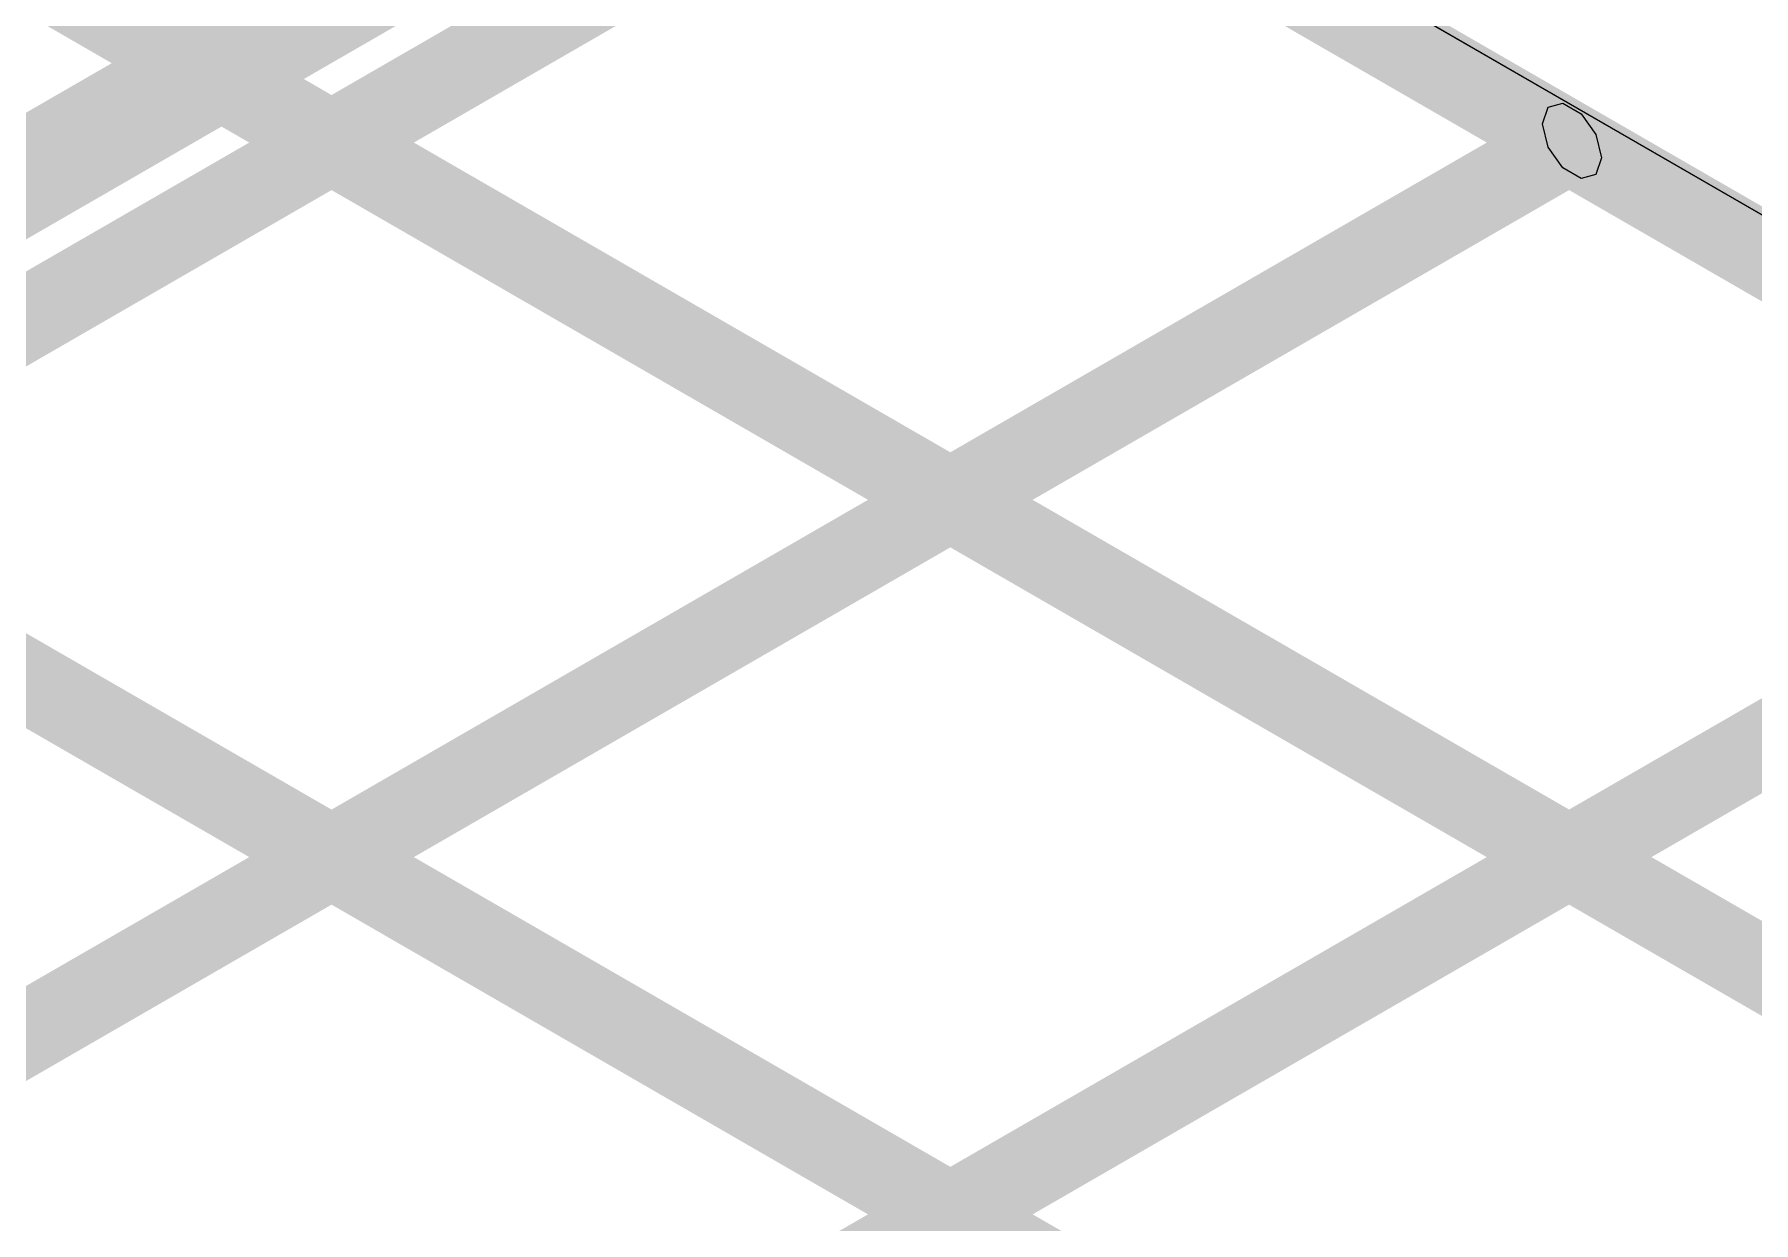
# Model space of a CAD drawing. Header units: metres. Extents: x 349122 to 349453, y 9281252 to 9281971.
# Drawn here: x 349268.2283 to 349268.7096, y 9281654.0872 to 9281654.4198 of the extents above; entities that cross this region are included whole.
import ezdxf

# ---------------------------------------------------------------- set-up
doc = ezdxf.new("R2010")
doc.units = ezdxf.units.M
doc.header["$LTSCALE"] = 0.25
doc.layers.add('ISO-3D', color=7, linetype='CONTINUOUS', lineweight=13)
doc.layers.add('ISO-3D-ARISTAS', color=250, linetype='CONTINUOUS', lineweight=13)

msp = doc.modelspace()

# ---------------------------------------------------------------- linework, layer by layer
at = {"layer": 'ISO-3D', "true_color": 0x603d28}
for points in [[(349268.27793, 9281654.41843), (349268.27636, 9281654.42312), (349268.19533, 9281654.46612), (349268.19375, 9281654.47081)], [(349268.59985, 9281654.41352), (349268.60143, 9281654.40883), (349268.51725, 9281654.46121), (349268.51882, 9281654.45652)], [(349268.26144, 9281654.4089), (349268.26301, 9281654.40421), (349268.17883, 9281654.4566), (349268.18041, 9281654.45191)], [(349268.60143, 9281654.40883), (349268.60555, 9281654.40775), (349268.51882, 9281654.45652), (349268.52295, 9281654.45544)], [(349268.26301, 9281654.40421), (349268.26714, 9281654.40313), (349268.18041, 9281654.45191), (349268.18453, 9281654.45083)], [(349268.69738, 9281654.38004), (349268.69326, 9281654.38112), (349268.61477, 9281654.42773), (349268.61065, 9281654.42881)], [(349268.69896, 9281654.37535), (349268.69738, 9281654.38004), (349268.61635, 9281654.42304), (349268.61477, 9281654.42773)], [(349268.35896, 9281654.37542), (349268.35484, 9281654.3765), (349268.27636, 9281654.42312), (349268.27223, 9281654.4242)], [(349268.36054, 9281654.37074), (349268.35896, 9281654.37542), (349268.27793, 9281654.41843), (349268.27636, 9281654.42312)], [(349268.68246, 9281654.36583), (349268.68403, 9281654.36114), (349268.59985, 9281654.41352), (349268.60143, 9281654.40883)], [(349268.34404, 9281654.36121), (349268.34562, 9281654.35652), (349268.26144, 9281654.4089), (349268.26301, 9281654.40421)], [(349268.68403, 9281654.36114), (349268.68816, 9281654.36006), (349268.60143, 9281654.40883), (349268.60555, 9281654.40775)], [(349268.34562, 9281654.35652), (349268.34974, 9281654.35544), (349268.26301, 9281654.40421), (349268.26714, 9281654.40313)], [(349268.77999, 9281654.33235), (349268.77586, 9281654.33343), (349268.69738, 9281654.38004), (349268.69326, 9281654.38112)], [(349268.78156, 9281654.32766), (349268.77999, 9281654.33235), (349268.69896, 9281654.37535), (349268.69738, 9281654.38004)], [(349268.44157, 9281654.32773), (349268.43745, 9281654.32881), (349268.35896, 9281654.37542), (349268.35484, 9281654.3765)], [(349268.44315, 9281654.32304), (349268.44157, 9281654.32773), (349268.36054, 9281654.37074), (349268.35896, 9281654.37542)], [(349268.76506, 9281654.31813), (349268.76664, 9281654.31344), (349268.68246, 9281654.36583), (349268.68403, 9281654.36114)], [(349268.42665, 9281654.31352), (349268.42822, 9281654.30883), (349268.34404, 9281654.36121), (349268.34562, 9281654.35652)], [(349268.76664, 9281654.31344), (349268.77076, 9281654.31237), (349268.68403, 9281654.36114), (349268.68816, 9281654.36006)], [(349268.42822, 9281654.30883), (349268.43235, 9281654.30775), (349268.34562, 9281654.35652), (349268.34974, 9281654.35544)], [(349268.52418, 9281654.28004), (349268.52005, 9281654.28112), (349268.44157, 9281654.32773), (349268.43745, 9281654.32881)], [(349268.52575, 9281654.27535), (349268.52418, 9281654.28004), (349268.44315, 9281654.32304), (349268.44157, 9281654.32773)], [(349268.50925, 9281654.26583), (349268.51083, 9281654.26114), (349268.42665, 9281654.31352), (349268.42822, 9281654.30883)], [(349268.51083, 9281654.26114), (349268.51495, 9281654.26006), (349268.42822, 9281654.30883), (349268.43235, 9281654.30775)], [(349268.60678, 9281654.23235), (349268.60266, 9281654.23343), (349268.52418, 9281654.28004), (349268.52005, 9281654.28112)], [(349268.60836, 9281654.22766), (349268.60678, 9281654.23235), (349268.52575, 9281654.27535), (349268.52418, 9281654.28004)], [(349268.26836, 9281654.22773), (349268.26424, 9281654.22881), (349268.18576, 9281654.27542), (349268.18163, 9281654.2765)], [(349268.26994, 9281654.22304), (349268.26836, 9281654.22773), (349268.18733, 9281654.27074), (349268.18576, 9281654.27542)], [(349268.59186, 9281654.21813), (349268.59343, 9281654.21344), (349268.50925, 9281654.26583), (349268.51083, 9281654.26114)], [(349268.25344, 9281654.21352), (349268.25502, 9281654.20883), (349268.17084, 9281654.26121), (349268.17241, 9281654.25652)], [(349268.59343, 9281654.21344), (349268.59756, 9281654.21237), (349268.51083, 9281654.26114), (349268.51495, 9281654.26006)], [(349268.25502, 9281654.20883), (349268.25914, 9281654.20775), (349268.17241, 9281654.25652), (349268.17654, 9281654.25544)], [(349268.68939, 9281654.18466), (349268.68526, 9281654.18573), (349268.60678, 9281654.23235), (349268.60266, 9281654.23343)], [(349268.69096, 9281654.17997), (349268.68939, 9281654.18466), (349268.60836, 9281654.22766), (349268.60678, 9281654.23235)], [(349268.35097, 9281654.18004), (349268.34685, 9281654.18112), (349268.26836, 9281654.22773), (349268.26424, 9281654.22881)], [(349268.35255, 9281654.17535), (349268.35097, 9281654.18004), (349268.26994, 9281654.22304), (349268.26836, 9281654.22773)], [(349268.67446, 9281654.17044), (349268.67604, 9281654.16575), (349268.59186, 9281654.21813), (349268.59343, 9281654.21344)], [(349268.33605, 9281654.16583), (349268.33762, 9281654.16114), (349268.25344, 9281654.21352), (349268.25502, 9281654.20883)], [(349268.67604, 9281654.16575), (349268.68016, 9281654.16467), (349268.59343, 9281654.21344), (349268.59756, 9281654.21237)], [(349268.33762, 9281654.16114), (349268.34175, 9281654.16006), (349268.25502, 9281654.20883), (349268.25914, 9281654.20775)], [(349268.77199, 9281654.13696), (349268.76787, 9281654.13804), (349268.68939, 9281654.18466), (349268.68526, 9281654.18573)], [(349268.77357, 9281654.13227), (349268.77199, 9281654.13696), (349268.69096, 9281654.17997), (349268.68939, 9281654.18466)], [(349268.43358, 9281654.13235), (349268.42945, 9281654.13343), (349268.35097, 9281654.18004), (349268.34685, 9281654.18112)], [(349268.43515, 9281654.12766), (349268.43358, 9281654.13235), (349268.35255, 9281654.17535), (349268.35097, 9281654.18004)], [(349268.75707, 9281654.12275), (349268.75864, 9281654.11806), (349268.67446, 9281654.17044), (349268.67604, 9281654.16575)], [(349268.41865, 9281654.11813), (349268.42023, 9281654.11344), (349268.33605, 9281654.16583), (349268.33762, 9281654.16114)], [(349268.75864, 9281654.11806), (349268.76277, 9281654.11698), (349268.67604, 9281654.16575), (349268.68016, 9281654.16467)], [(349268.42023, 9281654.11344), (349268.42435, 9281654.11237), (349268.33762, 9281654.16114), (349268.34175, 9281654.16006)], [(349268.51618, 9281654.08466), (349268.51206, 9281654.08573), (349268.43358, 9281654.13235), (349268.42945, 9281654.13343)], [(349268.51776, 9281654.07997), (349268.51618, 9281654.08466), (349268.43515, 9281654.12766), (349268.43358, 9281654.13235)], [(349268.50126, 9281654.07044), (349268.50283, 9281654.06575), (349268.41865, 9281654.11813), (349268.42023, 9281654.11344)], [(349268.50283, 9281654.06575), (349268.50696, 9281654.06467), (349268.42023, 9281654.11344), (349268.42435, 9281654.11237)]]:
    msp.add_solid(points, dxfattribs=at)
at = {"layer": 'ISO-3D', "true_color": 0x7b4f34}
for points in [[(349268.61477, 9281654.41654), (349268.61635, 9281654.42304), (349268.53217, 9281654.46423), (349268.53374, 9281654.47074)], [(349268.27636, 9281654.41192), (349268.27793, 9281654.41843), (349268.19375, 9281654.45961), (349268.19533, 9281654.46612)], [(349268.60143, 9281654.42003), (349268.59985, 9281654.41352), (349268.51882, 9281654.46772), (349268.51725, 9281654.46121)], [(349268.26301, 9281654.41541), (349268.26144, 9281654.4089), (349268.18041, 9281654.4631), (349268.17883, 9281654.4566)], [(349268.69738, 9281654.36884), (349268.69896, 9281654.37535), (349268.61477, 9281654.41654), (349268.61635, 9281654.42304)], [(349268.35896, 9281654.36423), (349268.36054, 9281654.37074), (349268.27636, 9281654.41192), (349268.27793, 9281654.41843)], [(349268.68403, 9281654.37233), (349268.68246, 9281654.36583), (349268.60143, 9281654.42003), (349268.59985, 9281654.41352)], [(349268.34562, 9281654.36772), (349268.34404, 9281654.36121), (349268.26301, 9281654.41541), (349268.26144, 9281654.4089)], [(349268.77999, 9281654.32115), (349268.78156, 9281654.32766), (349268.69738, 9281654.36884), (349268.69896, 9281654.37535)], [(349268.44157, 9281654.31654), (349268.44315, 9281654.32304), (349268.35896, 9281654.36423), (349268.36054, 9281654.37074)], [(349268.76664, 9281654.32464), (349268.76506, 9281654.31813), (349268.68403, 9281654.37233), (349268.68246, 9281654.36583)], [(349268.42822, 9281654.32003), (349268.42665, 9281654.31352), (349268.34562, 9281654.36772), (349268.34404, 9281654.36121)], [(349268.52418, 9281654.26884), (349268.52575, 9281654.27535), (349268.44157, 9281654.31654), (349268.44315, 9281654.32304)], [(349268.51083, 9281654.27233), (349268.50925, 9281654.26583), (349268.42822, 9281654.32003), (349268.42665, 9281654.31352)], [(349268.60678, 9281654.22115), (349268.60836, 9281654.22766), (349268.52418, 9281654.26884), (349268.52575, 9281654.27535)], [(349268.26836, 9281654.21654), (349268.26994, 9281654.22304), (349268.18576, 9281654.26423), (349268.18733, 9281654.27074)], [(349268.59343, 9281654.22464), (349268.59186, 9281654.21813), (349268.51083, 9281654.27233), (349268.50925, 9281654.26583)], [(349268.25502, 9281654.22003), (349268.25344, 9281654.21352), (349268.17241, 9281654.26772), (349268.17084, 9281654.26121)], [(349268.68939, 9281654.17346), (349268.69096, 9281654.17997), (349268.60678, 9281654.22115), (349268.60836, 9281654.22766)], [(349268.33762, 9281654.17233), (349268.33605, 9281654.16583), (349268.25502, 9281654.22003), (349268.25344, 9281654.21352)], [(349268.35097, 9281654.16884), (349268.35255, 9281654.17535), (349268.26836, 9281654.21654), (349268.26994, 9281654.22304)], [(349268.67604, 9281654.17695), (349268.67446, 9281654.17044), (349268.59343, 9281654.22464), (349268.59186, 9281654.21813)], [(349268.75864, 9281654.12926), (349268.75707, 9281654.12275), (349268.67604, 9281654.17695), (349268.67446, 9281654.17044)], [(349268.77199, 9281654.12577), (349268.77357, 9281654.13227), (349268.68939, 9281654.17346), (349268.69096, 9281654.17997)], [(349268.42023, 9281654.12464), (349268.41865, 9281654.11813), (349268.33762, 9281654.17233), (349268.33605, 9281654.16583)], [(349268.43358, 9281654.12115), (349268.43515, 9281654.12766), (349268.35097, 9281654.16884), (349268.35255, 9281654.17535)], [(349268.50283, 9281654.07695), (349268.50126, 9281654.07044), (349268.42023, 9281654.12464), (349268.41865, 9281654.11813)], [(349268.51618, 9281654.07346), (349268.51776, 9281654.07997), (349268.43358, 9281654.12115), (349268.43515, 9281654.12766)]]:
    msp.add_solid(points, dxfattribs=at)
at = {"layer": 'ISO-3D', "true_color": 0x865538}
for points in [[(349268.26714, 9281654.42125), (349268.26301, 9281654.41541), (349268.18453, 9281654.46894), (349268.18041, 9281654.4631)], [(349268.61065, 9281654.41069), (349268.61477, 9281654.41654), (349268.52805, 9281654.45839), (349268.53217, 9281654.46423)], [(349268.27223, 9281654.40608), (349268.27636, 9281654.41192), (349268.18963, 9281654.45377), (349268.19375, 9281654.45961)], [(349268.68816, 9281654.37818), (349268.68403, 9281654.37233), (349268.60555, 9281654.42587), (349268.60143, 9281654.42003)], [(349268.34974, 9281654.37356), (349268.34562, 9281654.36772), (349268.26714, 9281654.42125), (349268.26301, 9281654.41541)], [(349268.69326, 9281654.363), (349268.69738, 9281654.36884), (349268.61065, 9281654.41069), (349268.61477, 9281654.41654)], [(349268.35484, 9281654.35839), (349268.35896, 9281654.36423), (349268.27223, 9281654.40608), (349268.27636, 9281654.41192)], [(349268.77076, 9281654.33048), (349268.76664, 9281654.32464), (349268.68816, 9281654.37818), (349268.68403, 9281654.37233)], [(349268.43235, 9281654.32587), (349268.42822, 9281654.32003), (349268.34974, 9281654.37356), (349268.34562, 9281654.36772)], [(349268.77586, 9281654.31531), (349268.77999, 9281654.32115), (349268.69326, 9281654.363), (349268.69738, 9281654.36884)], [(349268.43745, 9281654.31069), (349268.44157, 9281654.31654), (349268.35484, 9281654.35839), (349268.35896, 9281654.36423)], [(349268.51495, 9281654.27818), (349268.51083, 9281654.27233), (349268.43235, 9281654.32587), (349268.42822, 9281654.32003)], [(349268.52005, 9281654.263), (349268.52418, 9281654.26884), (349268.43745, 9281654.31069), (349268.44157, 9281654.31654)], [(349268.59756, 9281654.23048), (349268.59343, 9281654.22464), (349268.51495, 9281654.27818), (349268.51083, 9281654.27233)], [(349268.25914, 9281654.22587), (349268.25502, 9281654.22003), (349268.17654, 9281654.27356), (349268.17241, 9281654.26772)], [(349268.60266, 9281654.21531), (349268.60678, 9281654.22115), (349268.52005, 9281654.263), (349268.52418, 9281654.26884)], [(349268.26424, 9281654.21069), (349268.26836, 9281654.21654), (349268.18163, 9281654.25839), (349268.18576, 9281654.26423)], [(349268.68016, 9281654.18279), (349268.67604, 9281654.17695), (349268.59756, 9281654.23048), (349268.59343, 9281654.22464)], [(349268.34175, 9281654.17818), (349268.33762, 9281654.17233), (349268.25914, 9281654.22587), (349268.25502, 9281654.22003)], [(349268.68526, 9281654.16762), (349268.68939, 9281654.17346), (349268.60266, 9281654.21531), (349268.60678, 9281654.22115)], [(349268.34685, 9281654.163), (349268.35097, 9281654.16884), (349268.26424, 9281654.21069), (349268.26836, 9281654.21654)], [(349268.76277, 9281654.1351), (349268.75864, 9281654.12926), (349268.68016, 9281654.18279), (349268.67604, 9281654.17695)], [(349268.42435, 9281654.13048), (349268.42023, 9281654.12464), (349268.34175, 9281654.17818), (349268.33762, 9281654.17233)], [(349268.76787, 9281654.11992), (349268.77199, 9281654.12577), (349268.68526, 9281654.16762), (349268.68939, 9281654.17346)], [(349268.42945, 9281654.11531), (349268.43358, 9281654.12115), (349268.34685, 9281654.163), (349268.35097, 9281654.16884)], [(349268.50696, 9281654.08279), (349268.50283, 9281654.07695), (349268.42435, 9281654.13048), (349268.42023, 9281654.12464)], [(349268.51206, 9281654.06762), (349268.51618, 9281654.07346), (349268.42945, 9281654.11531), (349268.43358, 9281654.12115)]]:
    msp.add_solid(points, dxfattribs=at)
at = {"layer": 'ISO-3D', "true_color": 0x4f4d49}
for points in [[(349268.3273, 9281654.45135), (349268.3294, 9281654.4576), (349268.2407, 9281654.40135), (349268.2428, 9281654.4076)], [(349268.3493, 9281654.43865), (349268.3472, 9281654.4324), (349268.2627, 9281654.38865), (349268.2606, 9281654.3824)], [(349268.2407, 9281654.40135), (349268.2428, 9281654.4076), (349268.1541, 9281654.35135), (349268.1562, 9281654.3576)], [(349268.2627, 9281654.38865), (349268.2606, 9281654.3824), (349268.17609, 9281654.33865), (349268.17399, 9281654.3324)]]:
    msp.add_solid(points, dxfattribs=at)
at = {"layer": 'ISO-3D', "true_color": 0x605d58}
for points in [[(349268.3294, 9281654.4576), (349268.3349, 9281654.45904), (349268.2428, 9281654.4076), (349268.2483, 9281654.40904)], [(349268.3472, 9281654.4324), (349268.3417, 9281654.43096), (349268.2606, 9281654.3824), (349268.2551, 9281654.38096)], [(349268.2428, 9281654.4076), (349268.2483, 9281654.40904), (349268.1562, 9281654.3576), (349268.1617, 9281654.35904)], [(349268.2606, 9281654.3824), (349268.2551, 9281654.38096), (349268.17399, 9281654.3324), (349268.16849, 9281654.33096)]]:
    msp.add_solid(points, dxfattribs=at)
at = {"layer": 'ISO-3D', "true_color": 0x736f6a}
for points in [[(349268.3349, 9281654.45904), (349268.3417, 9281654.45512), (349268.2483, 9281654.40904), (349268.2551, 9281654.40512)], [(349268.3417, 9281654.43096), (349268.3349, 9281654.43488), (349268.2551, 9281654.38096), (349268.2483, 9281654.38488)], [(349268.2483, 9281654.40904), (349268.2551, 9281654.40512), (349268.1617, 9281654.35904), (349268.16849, 9281654.35512)], [(349268.2551, 9281654.38096), (349268.2483, 9281654.38488), (349268.16849, 9281654.33096), (349268.1617, 9281654.33488)]]:
    msp.add_solid(points, dxfattribs=at)
at = {"layer": 'ISO-3D', "true_color": 0x7c4f34}
for points in [[(349268.60555, 9281654.40775), (349268.61065, 9281654.41069), (349268.52295, 9281654.45544), (349268.52805, 9281654.45839)], [(349268.26714, 9281654.40313), (349268.27223, 9281654.40608), (349268.18453, 9281654.45083), (349268.18963, 9281654.45377)], [(349268.40037, 9281654.45284), (349268.40547, 9281654.44989), (349268.31777, 9281654.40515), (349268.32286, 9281654.4022)], [(349268.40547, 9281654.43178), (349268.40037, 9281654.43472), (349268.32286, 9281654.38408), (349268.31777, 9281654.38703)], [(349268.69326, 9281654.38112), (349268.68816, 9281654.37818), (349268.61065, 9281654.42881), (349268.60555, 9281654.42587)], [(349268.35484, 9281654.3765), (349268.34974, 9281654.37356), (349268.27223, 9281654.4242), (349268.26714, 9281654.42125)], [(349268.68816, 9281654.36006), (349268.69326, 9281654.363), (349268.60555, 9281654.40775), (349268.61065, 9281654.41069)], [(349268.31777, 9281654.40515), (349268.32286, 9281654.4022), (349268.23516, 9281654.35745), (349268.24026, 9281654.35451)], [(349268.34974, 9281654.35544), (349268.35484, 9281654.35839), (349268.26714, 9281654.40313), (349268.27223, 9281654.40608)], [(349268.65618, 9281654.40053), (349268.66128, 9281654.39759), (349268.57358, 9281654.35284), (349268.57867, 9281654.34989)], [(349268.32286, 9281654.38408), (349268.31777, 9281654.38703), (349268.24026, 9281654.33639), (349268.23516, 9281654.33934)], [(349268.66128, 9281654.37947), (349268.65618, 9281654.38241), (349268.57867, 9281654.33178), (349268.57358, 9281654.33472)], [(349268.77586, 9281654.33343), (349268.77076, 9281654.33048), (349268.69326, 9281654.38112), (349268.68816, 9281654.37818)], [(349268.43745, 9281654.32881), (349268.43235, 9281654.32587), (349268.35484, 9281654.3765), (349268.34974, 9281654.37356)], [(349268.77076, 9281654.31237), (349268.77586, 9281654.31531), (349268.68816, 9281654.36006), (349268.69326, 9281654.363)], [(349268.23516, 9281654.35745), (349268.24026, 9281654.35451), (349268.15255, 9281654.30976), (349268.15765, 9281654.30682)], [(349268.43235, 9281654.30775), (349268.43745, 9281654.31069), (349268.34974, 9281654.35544), (349268.35484, 9281654.35839)], [(349268.57358, 9281654.35284), (349268.57867, 9281654.34989), (349268.49097, 9281654.30515), (349268.49607, 9281654.3022)], [(349268.24026, 9281654.33639), (349268.23516, 9281654.33934), (349268.15765, 9281654.2887), (349268.15255, 9281654.29164)], [(349268.57867, 9281654.33178), (349268.57358, 9281654.33472), (349268.49607, 9281654.28408), (349268.49097, 9281654.28703)], [(349268.52005, 9281654.28112), (349268.51495, 9281654.27818), (349268.43745, 9281654.32881), (349268.43235, 9281654.32587)], [(349268.51495, 9281654.26006), (349268.52005, 9281654.263), (349268.43235, 9281654.30775), (349268.43745, 9281654.31069)], [(349268.49097, 9281654.30515), (349268.49607, 9281654.3022), (349268.40837, 9281654.25745), (349268.41346, 9281654.25451)], [(349268.49607, 9281654.28408), (349268.49097, 9281654.28703), (349268.41346, 9281654.23639), (349268.40837, 9281654.23934)], [(349268.60266, 9281654.23343), (349268.59756, 9281654.23048), (349268.52005, 9281654.28112), (349268.51495, 9281654.27818)], [(349268.26424, 9281654.22881), (349268.25914, 9281654.22587), (349268.18163, 9281654.2765), (349268.17654, 9281654.27356)], [(349268.59756, 9281654.21237), (349268.60266, 9281654.21531), (349268.51495, 9281654.26006), (349268.52005, 9281654.263)], [(349268.25914, 9281654.20775), (349268.26424, 9281654.21069), (349268.17654, 9281654.25544), (349268.18163, 9281654.25839)], [(349268.40837, 9281654.25745), (349268.41346, 9281654.25451), (349268.32576, 9281654.20976), (349268.33086, 9281654.20682)], [(349268.74678, 9281654.25284), (349268.75188, 9281654.24989), (349268.66418, 9281654.20515), (349268.66927, 9281654.2022)], [(349268.41346, 9281654.23639), (349268.40837, 9281654.23934), (349268.33086, 9281654.1887), (349268.32576, 9281654.19164)], [(349268.75188, 9281654.23178), (349268.74678, 9281654.23472), (349268.66927, 9281654.18408), (349268.66418, 9281654.18703)], [(349268.68526, 9281654.18573), (349268.68016, 9281654.18279), (349268.60266, 9281654.23343), (349268.59756, 9281654.23048)], [(349268.34685, 9281654.18112), (349268.34175, 9281654.17818), (349268.26424, 9281654.22881), (349268.25914, 9281654.22587)], [(349268.68016, 9281654.16467), (349268.68526, 9281654.16762), (349268.59756, 9281654.21237), (349268.60266, 9281654.21531)], [(349268.34175, 9281654.16006), (349268.34685, 9281654.163), (349268.25914, 9281654.20775), (349268.26424, 9281654.21069)], [(349268.32576, 9281654.20976), (349268.33086, 9281654.20682), (349268.24315, 9281654.16207), (349268.24825, 9281654.15913)], [(349268.66418, 9281654.20515), (349268.66927, 9281654.2022), (349268.58157, 9281654.15745), (349268.58667, 9281654.15451)], [(349268.33086, 9281654.1887), (349268.32576, 9281654.19164), (349268.24825, 9281654.14101), (349268.24315, 9281654.14395)], [(349268.66927, 9281654.18408), (349268.66418, 9281654.18703), (349268.58667, 9281654.13639), (349268.58157, 9281654.13934)], [(349268.76787, 9281654.13804), (349268.76277, 9281654.1351), (349268.68526, 9281654.18573), (349268.68016, 9281654.18279)], [(349268.42945, 9281654.13343), (349268.42435, 9281654.13048), (349268.34685, 9281654.18112), (349268.34175, 9281654.17818)], [(349268.76277, 9281654.11698), (349268.76787, 9281654.11992), (349268.68016, 9281654.16467), (349268.68526, 9281654.16762)], [(349268.42435, 9281654.11237), (349268.42945, 9281654.11531), (349268.34175, 9281654.16006), (349268.34685, 9281654.163)], [(349268.24315, 9281654.16207), (349268.24825, 9281654.15913), (349268.16055, 9281654.11438), (349268.16565, 9281654.11143)], [(349268.58157, 9281654.15745), (349268.58667, 9281654.15451), (349268.49896, 9281654.10976), (349268.50406, 9281654.10682)], [(349268.24825, 9281654.14101), (349268.24315, 9281654.14395), (349268.16565, 9281654.09332), (349268.16055, 9281654.09626)], [(349268.58667, 9281654.13639), (349268.58157, 9281654.13934), (349268.50406, 9281654.0887), (349268.49896, 9281654.09164)], [(349268.51206, 9281654.08573), (349268.50696, 9281654.08279), (349268.42945, 9281654.13343), (349268.42435, 9281654.13048)], [(349268.50696, 9281654.06467), (349268.51206, 9281654.06762), (349268.42435, 9281654.11237), (349268.42945, 9281654.11531)], [(349268.49896, 9281654.10976), (349268.50406, 9281654.10682), (349268.41636, 9281654.06207), (349268.42146, 9281654.05913)], [(349268.50406, 9281654.0887), (349268.49896, 9281654.09164), (349268.42146, 9281654.04101), (349268.41636, 9281654.04395)]]:
    msp.add_solid(points, dxfattribs=at)
at = {"layer": 'ISO-3D', "true_color": 0x686560}
for points in [[(349268.3294, 9281654.44267), (349268.3273, 9281654.45135), (349268.2428, 9281654.39267), (349268.2407, 9281654.40135)], [(349268.3472, 9281654.44733), (349268.3493, 9281654.43865), (349268.2606, 9281654.39733), (349268.2627, 9281654.38865)], [(349268.2428, 9281654.39267), (349268.2407, 9281654.40135), (349268.1562, 9281654.34267), (349268.1541, 9281654.35135)], [(349268.2606, 9281654.39733), (349268.2627, 9281654.38865), (349268.17399, 9281654.34733), (349268.17609, 9281654.33865)]]:
    msp.add_solid(points, dxfattribs=at)
at = {"layer": 'ISO-3D', "true_color": 0x76726d}
for points in [[(349268.3417, 9281654.45512), (349268.3472, 9281654.44733), (349268.2551, 9281654.40512), (349268.2606, 9281654.39733)], [(349268.3349, 9281654.43488), (349268.3294, 9281654.44267), (349268.2483, 9281654.38488), (349268.2428, 9281654.39267)], [(349268.2551, 9281654.40512), (349268.2606, 9281654.39733), (349268.16849, 9281654.35512), (349268.17399, 9281654.34733)], [(349268.2483, 9281654.38488), (349268.2428, 9281654.39267), (349268.1617, 9281654.33488), (349268.1562, 9281654.34267)]]:
    msp.add_solid(points, dxfattribs=at)
at = {"layer": 'ISO-3D', "true_color": 0x553624}
for points in [[(349268.39467, 9281654.44707), (349268.39625, 9281654.45176), (349268.31207, 9281654.39938), (349268.31364, 9281654.40407)], [(349268.41117, 9281654.43755), (349268.40959, 9281654.43286), (349268.32856, 9281654.38985), (349268.32699, 9281654.38516)], [(349268.31207, 9281654.39938), (349268.31364, 9281654.40407), (349268.22946, 9281654.35169), (349268.23104, 9281654.35637)], [(349268.65048, 9281654.39476), (349268.65206, 9281654.39945), (349268.56788, 9281654.34707), (349268.56945, 9281654.35176)], [(349268.32856, 9281654.38985), (349268.32699, 9281654.38516), (349268.24596, 9281654.34216), (349268.24438, 9281654.33747)], [(349268.66698, 9281654.38524), (349268.6654, 9281654.38055), (349268.58437, 9281654.33755), (349268.5828, 9281654.33286)], [(349268.22946, 9281654.35169), (349268.23104, 9281654.35637), (349268.14685, 9281654.30399), (349268.14843, 9281654.30868)], [(349268.56788, 9281654.34707), (349268.56945, 9281654.35176), (349268.48527, 9281654.29938), (349268.48685, 9281654.30407)], [(349268.24596, 9281654.34216), (349268.24438, 9281654.33747), (349268.16335, 9281654.29447), (349268.16178, 9281654.28978)], [(349268.58437, 9281654.33755), (349268.5828, 9281654.33286), (349268.50177, 9281654.28985), (349268.50019, 9281654.28516)], [(349268.48527, 9281654.29938), (349268.48685, 9281654.30407), (349268.40267, 9281654.25169), (349268.40424, 9281654.25637)], [(349268.50177, 9281654.28985), (349268.50019, 9281654.28516), (349268.41916, 9281654.24216), (349268.41759, 9281654.23747)], [(349268.40267, 9281654.25169), (349268.40424, 9281654.25637), (349268.32006, 9281654.20399), (349268.32164, 9281654.20868)], [(349268.74108, 9281654.24707), (349268.74266, 9281654.25176), (349268.65848, 9281654.19938), (349268.66005, 9281654.20407)], [(349268.41916, 9281654.24216), (349268.41759, 9281654.23747), (349268.33656, 9281654.19447), (349268.33498, 9281654.18978)], [(349268.75758, 9281654.23755), (349268.756, 9281654.23286), (349268.67497, 9281654.18985), (349268.6734, 9281654.18516)], [(349268.32006, 9281654.20399), (349268.32164, 9281654.20868), (349268.23745, 9281654.1563), (349268.23903, 9281654.16099)], [(349268.65848, 9281654.19938), (349268.66005, 9281654.20407), (349268.57587, 9281654.15169), (349268.57745, 9281654.15637)], [(349268.33656, 9281654.19447), (349268.33498, 9281654.18978), (349268.25395, 9281654.14678), (349268.25238, 9281654.14209)], [(349268.67497, 9281654.18985), (349268.6734, 9281654.18516), (349268.59237, 9281654.14216), (349268.59079, 9281654.13747)], [(349268.23745, 9281654.1563), (349268.23903, 9281654.16099), (349268.15485, 9281654.10861), (349268.15642, 9281654.1133)], [(349268.57587, 9281654.15169), (349268.57745, 9281654.15637), (349268.49326, 9281654.10399), (349268.49484, 9281654.10868)], [(349268.25395, 9281654.14678), (349268.25238, 9281654.14209), (349268.17135, 9281654.09908), (349268.16977, 9281654.09439)], [(349268.59237, 9281654.14216), (349268.59079, 9281654.13747), (349268.50976, 9281654.09447), (349268.50819, 9281654.08978)], [(349268.49326, 9281654.10399), (349268.49484, 9281654.10868), (349268.41066, 9281654.0563), (349268.41223, 9281654.06099)], [(349268.50976, 9281654.09447), (349268.50819, 9281654.08978), (349268.42716, 9281654.04678), (349268.42558, 9281654.04209)]]:
    msp.add_solid(points, dxfattribs=at)
at = {"layer": 'ISO-3D', "true_color": 0x67422b}
for points in [[(349268.39625, 9281654.45176), (349268.40037, 9281654.45284), (349268.31364, 9281654.40407), (349268.31777, 9281654.40515)], [(349268.40959, 9281654.43286), (349268.40547, 9281654.43178), (349268.32699, 9281654.38516), (349268.32286, 9281654.38408)], [(349268.31364, 9281654.40407), (349268.31777, 9281654.40515), (349268.23104, 9281654.35637), (349268.23516, 9281654.35745)], [(349268.65206, 9281654.39945), (349268.65618, 9281654.40053), (349268.56945, 9281654.35176), (349268.57358, 9281654.35284)], [(349268.32699, 9281654.38516), (349268.32286, 9281654.38408), (349268.24438, 9281654.33747), (349268.24026, 9281654.33639)], [(349268.6654, 9281654.38055), (349268.66128, 9281654.37947), (349268.5828, 9281654.33286), (349268.57867, 9281654.33178)], [(349268.23104, 9281654.35637), (349268.23516, 9281654.35745), (349268.14843, 9281654.30868), (349268.15255, 9281654.30976)], [(349268.56945, 9281654.35176), (349268.57358, 9281654.35284), (349268.48685, 9281654.30407), (349268.49097, 9281654.30515)], [(349268.24438, 9281654.33747), (349268.24026, 9281654.33639), (349268.16178, 9281654.28978), (349268.15765, 9281654.2887)], [(349268.5828, 9281654.33286), (349268.57867, 9281654.33178), (349268.50019, 9281654.28516), (349268.49607, 9281654.28408)], [(349268.48685, 9281654.30407), (349268.49097, 9281654.30515), (349268.40424, 9281654.25637), (349268.40837, 9281654.25745)], [(349268.50019, 9281654.28516), (349268.49607, 9281654.28408), (349268.41759, 9281654.23747), (349268.41346, 9281654.23639)], [(349268.40424, 9281654.25637), (349268.40837, 9281654.25745), (349268.32164, 9281654.20868), (349268.32576, 9281654.20976)], [(349268.74266, 9281654.25176), (349268.74678, 9281654.25284), (349268.66005, 9281654.20407), (349268.66418, 9281654.20515)], [(349268.41759, 9281654.23747), (349268.41346, 9281654.23639), (349268.33498, 9281654.18978), (349268.33086, 9281654.1887)], [(349268.756, 9281654.23286), (349268.75188, 9281654.23178), (349268.6734, 9281654.18516), (349268.66927, 9281654.18408)], [(349268.32164, 9281654.20868), (349268.32576, 9281654.20976), (349268.23903, 9281654.16099), (349268.24315, 9281654.16207)], [(349268.66005, 9281654.20407), (349268.66418, 9281654.20515), (349268.57745, 9281654.15637), (349268.58157, 9281654.15745)], [(349268.33498, 9281654.18978), (349268.33086, 9281654.1887), (349268.25238, 9281654.14209), (349268.24825, 9281654.14101)], [(349268.6734, 9281654.18516), (349268.66927, 9281654.18408), (349268.59079, 9281654.13747), (349268.58667, 9281654.13639)], [(349268.23903, 9281654.16099), (349268.24315, 9281654.16207), (349268.15642, 9281654.1133), (349268.16055, 9281654.11438)], [(349268.57745, 9281654.15637), (349268.58157, 9281654.15745), (349268.49484, 9281654.10868), (349268.49896, 9281654.10976)], [(349268.25238, 9281654.14209), (349268.24825, 9281654.14101), (349268.16977, 9281654.09439), (349268.16565, 9281654.09332)], [(349268.59079, 9281654.13747), (349268.58667, 9281654.13639), (349268.50819, 9281654.08978), (349268.50406, 9281654.0887)], [(349268.49484, 9281654.10868), (349268.49896, 9281654.10976), (349268.41223, 9281654.06099), (349268.41636, 9281654.06207)], [(349268.50819, 9281654.08978), (349268.50406, 9281654.0887), (349268.42558, 9281654.04209), (349268.42146, 9281654.04101)]]:
    msp.add_solid(points, dxfattribs=at)
at = {"layer": 'ISO-3D', "true_color": 0x70472f}
for points in [[(349268.39625, 9281654.44056), (349268.39467, 9281654.44707), (349268.31364, 9281654.39287), (349268.31207, 9281654.39938)], [(349268.40959, 9281654.44405), (349268.41117, 9281654.43755), (349268.32699, 9281654.39636), (349268.32856, 9281654.38985)], [(349268.31364, 9281654.39287), (349268.31207, 9281654.39938), (349268.23104, 9281654.34518), (349268.22946, 9281654.35169)], [(349268.32699, 9281654.39636), (349268.32856, 9281654.38985), (349268.24438, 9281654.34867), (349268.24596, 9281654.34216)], [(349268.65206, 9281654.38825), (349268.65048, 9281654.39476), (349268.56945, 9281654.34056), (349268.56788, 9281654.34707)], [(349268.6654, 9281654.39175), (349268.66698, 9281654.38524), (349268.5828, 9281654.34405), (349268.58437, 9281654.33755)], [(349268.23104, 9281654.34518), (349268.22946, 9281654.35169), (349268.14843, 9281654.29749), (349268.14685, 9281654.30399)], [(349268.24438, 9281654.34867), (349268.24596, 9281654.34216), (349268.16178, 9281654.30098), (349268.16335, 9281654.29447)], [(349268.56945, 9281654.34056), (349268.56788, 9281654.34707), (349268.48685, 9281654.29287), (349268.48527, 9281654.29938)], [(349268.5828, 9281654.34405), (349268.58437, 9281654.33755), (349268.50019, 9281654.29636), (349268.50177, 9281654.28985)], [(349268.48685, 9281654.29287), (349268.48527, 9281654.29938), (349268.40424, 9281654.24518), (349268.40267, 9281654.25169)], [(349268.50019, 9281654.29636), (349268.50177, 9281654.28985), (349268.41759, 9281654.24867), (349268.41916, 9281654.24216)], [(349268.40424, 9281654.24518), (349268.40267, 9281654.25169), (349268.32164, 9281654.19749), (349268.32006, 9281654.20399)], [(349268.41759, 9281654.24867), (349268.41916, 9281654.24216), (349268.33498, 9281654.20098), (349268.33656, 9281654.19447)], [(349268.74266, 9281654.24056), (349268.74108, 9281654.24707), (349268.66005, 9281654.19287), (349268.65848, 9281654.19938)], [(349268.756, 9281654.24405), (349268.75758, 9281654.23755), (349268.6734, 9281654.19636), (349268.67497, 9281654.18985)], [(349268.32164, 9281654.19749), (349268.32006, 9281654.20399), (349268.23903, 9281654.14979), (349268.23745, 9281654.1563)], [(349268.33498, 9281654.20098), (349268.33656, 9281654.19447), (349268.25238, 9281654.15328), (349268.25395, 9281654.14678)], [(349268.66005, 9281654.19287), (349268.65848, 9281654.19938), (349268.57745, 9281654.14518), (349268.57587, 9281654.15169)], [(349268.6734, 9281654.19636), (349268.67497, 9281654.18985), (349268.59079, 9281654.14867), (349268.59237, 9281654.14216)], [(349268.23903, 9281654.14979), (349268.23745, 9281654.1563), (349268.15642, 9281654.1021), (349268.15485, 9281654.10861)], [(349268.25238, 9281654.15328), (349268.25395, 9281654.14678), (349268.16977, 9281654.10559), (349268.17135, 9281654.09908)], [(349268.57745, 9281654.14518), (349268.57587, 9281654.15169), (349268.49484, 9281654.09749), (349268.49326, 9281654.10399)], [(349268.59079, 9281654.14867), (349268.59237, 9281654.14216), (349268.50819, 9281654.10098), (349268.50976, 9281654.09447)], [(349268.49484, 9281654.09749), (349268.49326, 9281654.10399), (349268.41223, 9281654.04979), (349268.41066, 9281654.0563)], [(349268.50819, 9281654.10098), (349268.50976, 9281654.09447), (349268.42558, 9281654.05328), (349268.42716, 9281654.04678)]]:
    msp.add_solid(points, dxfattribs=at)
at = {"layer": 'ISO-3D', "true_color": 0x7f5135}
for points in [[(349268.40547, 9281654.44989), (349268.40959, 9281654.44405), (349268.32286, 9281654.4022), (349268.32699, 9281654.39636)], [(349268.40037, 9281654.43472), (349268.39625, 9281654.44056), (349268.31777, 9281654.38703), (349268.31364, 9281654.39287)], [(349268.32286, 9281654.4022), (349268.32699, 9281654.39636), (349268.24026, 9281654.35451), (349268.24438, 9281654.34867)], [(349268.66128, 9281654.39759), (349268.6654, 9281654.39175), (349268.57867, 9281654.34989), (349268.5828, 9281654.34405)], [(349268.31777, 9281654.38703), (349268.31364, 9281654.39287), (349268.23516, 9281654.33934), (349268.23104, 9281654.34518)], [(349268.65618, 9281654.38241), (349268.65206, 9281654.38825), (349268.57358, 9281654.33472), (349268.56945, 9281654.34056)], [(349268.24026, 9281654.35451), (349268.24438, 9281654.34867), (349268.15765, 9281654.30682), (349268.16178, 9281654.30098)], [(349268.23516, 9281654.33934), (349268.23104, 9281654.34518), (349268.15255, 9281654.29164), (349268.14843, 9281654.29749)], [(349268.57867, 9281654.34989), (349268.5828, 9281654.34405), (349268.49607, 9281654.3022), (349268.50019, 9281654.29636)], [(349268.57358, 9281654.33472), (349268.56945, 9281654.34056), (349268.49097, 9281654.28703), (349268.48685, 9281654.29287)], [(349268.49607, 9281654.3022), (349268.50019, 9281654.29636), (349268.41346, 9281654.25451), (349268.41759, 9281654.24867)], [(349268.49097, 9281654.28703), (349268.48685, 9281654.29287), (349268.40837, 9281654.23934), (349268.40424, 9281654.24518)], [(349268.41346, 9281654.25451), (349268.41759, 9281654.24867), (349268.33086, 9281654.20682), (349268.33498, 9281654.20098)], [(349268.75188, 9281654.24989), (349268.756, 9281654.24405), (349268.66927, 9281654.2022), (349268.6734, 9281654.19636)], [(349268.40837, 9281654.23934), (349268.40424, 9281654.24518), (349268.32576, 9281654.19164), (349268.32164, 9281654.19749)], [(349268.74678, 9281654.23472), (349268.74266, 9281654.24056), (349268.66418, 9281654.18703), (349268.66005, 9281654.19287)], [(349268.33086, 9281654.20682), (349268.33498, 9281654.20098), (349268.24825, 9281654.15913), (349268.25238, 9281654.15328)], [(349268.66927, 9281654.2022), (349268.6734, 9281654.19636), (349268.58667, 9281654.15451), (349268.59079, 9281654.14867)], [(349268.32576, 9281654.19164), (349268.32164, 9281654.19749), (349268.24315, 9281654.14395), (349268.23903, 9281654.14979)], [(349268.66418, 9281654.18703), (349268.66005, 9281654.19287), (349268.58157, 9281654.13934), (349268.57745, 9281654.14518)], [(349268.24825, 9281654.15913), (349268.25238, 9281654.15328), (349268.16565, 9281654.11143), (349268.16977, 9281654.10559)], [(349268.58667, 9281654.15451), (349268.59079, 9281654.14867), (349268.50406, 9281654.10682), (349268.50819, 9281654.10098)], [(349268.24315, 9281654.14395), (349268.23903, 9281654.14979), (349268.16055, 9281654.09626), (349268.15642, 9281654.1021)], [(349268.58157, 9281654.13934), (349268.57745, 9281654.14518), (349268.49896, 9281654.09164), (349268.49484, 9281654.09749)], [(349268.50406, 9281654.10682), (349268.50819, 9281654.10098), (349268.42146, 9281654.05913), (349268.42558, 9281654.05328)], [(349268.49896, 9281654.09164), (349268.49484, 9281654.09749), (349268.41636, 9281654.04395), (349268.41223, 9281654.04979)]]:
    msp.add_solid(points, dxfattribs=at)
at = {"layer": 'ISO-3D', "true_color": 0x6f472f}
for points in [[(349268.65873, 9281654.39), (349268.65048, 9281654.39476), (349268.65206, 9281654.39945)], [(349268.65873, 9281654.39), (349268.65206, 9281654.39945), (349268.65618, 9281654.40053)], [(349268.65873, 9281654.39), (349268.65618, 9281654.40053), (349268.66128, 9281654.39759)], [(349268.65873, 9281654.39), (349268.65206, 9281654.38825), (349268.65048, 9281654.39476)], [(349268.65873, 9281654.39), (349268.66128, 9281654.39759), (349268.6654, 9281654.39175)], [(349268.65873, 9281654.39), (349268.65618, 9281654.38241), (349268.65206, 9281654.38825)], [(349268.65873, 9281654.39), (349268.66128, 9281654.37947), (349268.65618, 9281654.38241)], [(349268.65873, 9281654.39), (349268.6654, 9281654.39175), (349268.66698, 9281654.38524)], [(349268.65873, 9281654.39), (349268.6654, 9281654.38055), (349268.66128, 9281654.37947)], [(349268.65873, 9281654.39), (349268.66698, 9281654.38524), (349268.6654, 9281654.38055)]]:
    msp.add_solid(points, dxfattribs=at)
at = {"layer": 'ISO-3D-ARISTAS', "color": 250}
for p, q in [((349268.46326, 9281654.51286), (349268.63151, 9281654.41571)), ((349268.73667, 9281654.355), (349268.58945, 9281654.44)), ((349268.63151, 9281654.41571), (349268.79977, 9281654.31857)), ((349268.65048, 9281654.39476), (349268.65206, 9281654.39945)), ((349268.65048, 9281654.39476), (349268.65206, 9281654.39945)), ((349268.65206, 9281654.39945), (349268.65618, 9281654.40053)), ((349268.65206, 9281654.39945), (349268.65618, 9281654.40053)), ((349268.65618, 9281654.40053), (349268.66128, 9281654.39759)), ((349268.65618, 9281654.40053), (349268.66128, 9281654.39759)), ((349268.65206, 9281654.38825), (349268.65048, 9281654.39476)), ((349268.65206, 9281654.38825), (349268.65048, 9281654.39476)), ((349268.66128, 9281654.39759), (349268.6654, 9281654.39175)), ((349268.66128, 9281654.39759), (349268.6654, 9281654.39175)), ((349268.6654, 9281654.39175), (349268.66698, 9281654.38524)), ((349268.6654, 9281654.39175), (349268.66698, 9281654.38524)), ((349268.65618, 9281654.38241), (349268.65206, 9281654.38825)), ((349268.65618, 9281654.38241), (349268.65206, 9281654.38825)), ((349268.66698, 9281654.38524), (349268.6654, 9281654.38055)), ((349268.66698, 9281654.38524), (349268.6654, 9281654.38055)), ((349268.66128, 9281654.37947), (349268.65618, 9281654.38241)), ((349268.66128, 9281654.37947), (349268.65618, 9281654.38241)), ((349268.6654, 9281654.38055), (349268.66128, 9281654.37947)), ((349268.6654, 9281654.38055), (349268.66128, 9281654.37947))]:
    msp.add_line(p, q, dxfattribs=at)

doc.saveas('drawing.dxf')
